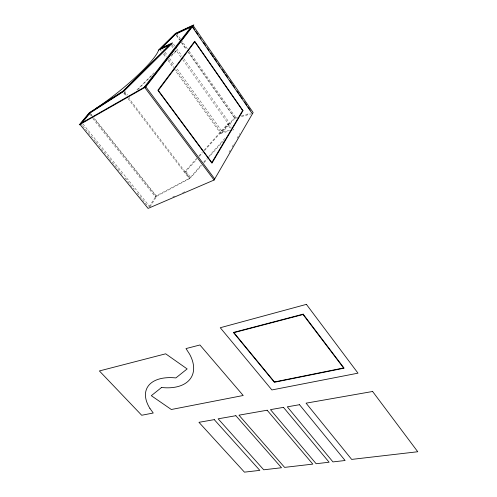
<?xml version="1.0" encoding="UTF-8"?>
<svg xmlns="http://www.w3.org/2000/svg" width="497" height="497" viewBox="0 0 497 497"><rect width="100%" height="100%" fill="white"/><g stroke="black" fill="none" stroke-linecap="round" stroke-linejoin="round"><path stroke-width="0.37" stroke-dasharray="2.48 1.86" d="M149.175 206.696L155.449 196.93L189.351 178.734L201.049 165.116M92.796 118.528L155.449 196.93L155.884 196.011L190.755 177.628L201.552 165.482M229.03 152.225L230.558 149.56M232.093 146.895L234.398 142.9M237.081 138.234L239.765 133.569M149.982 206.82L156.667 196.39L93.995 117.851M203.615 162.227L206.696 158.76M208.752 156.456L225.706 137.396M204.124 162.587L207.206 159.121M207.721 158.543L223.147 141.191M232.919 130.202L233.876 129.121M196.855 158.263L184.94 171.533L185.946 171.335L196.831 159.195M199.427 156.306L202.534 152.84M204.609 150.523L228.458 123.939L227.421 124.219L230.533 128.593M173.913 68.642L220.6 133.358L234.677 117.659L237.15 116.969M198.924 155.959L202.037 152.492M204.105 150.187L228.384 123.144M137.855 89.547L151.995 75.389M171.03 56.323L176.466 50.874L180.951 57.174M136.899 89.92L154.828 71.972M171.67 55.111L176.534 50.24M155.449 196.93L156.667 196.39M175.472 51.303L176.466 50.874M172.751 197.011L174.888 196.091M182.71 192.724L184.847 191.805M129.698 97.716L128.754 98.077L189.742 177.82M241.517 115.764L250.246 113.347M237.678 117.609L234.764 118.41L188.4 52.626M241.312 116.609L250.761 114.006M229.633 130.214L222.557 132.04L176.367 67.834M220.6 133.358L228.937 131.22M80.825 123.461L82.278 125.256M82.763 125.859L93.436 139.042M93.921 139.638L95.381 141.434M95.865 142.036L106.538 155.219M107.023 155.816L108.967 158.214M109.452 158.816L120.125 171.999M120.609 172.596L122.063 174.391M124.977 177.988L134.196 189.376M137.11 192.966L148.268 206.752M82.993 123.977L149.498 206.224M90.491 114.093L92.914 117.13M93.399 117.733L155.884 196.011M88.944 113.707L90.87 116.118M90.622 113.62L92.063 115.434M124.337 90.709L127.462 94.797M185.946 171.335L190.755 177.628M124.293 92.243L126.965 95.741M124.057 92.473L126.735 95.977M184.729 171.769L189.537 178.05M123.809 93.119L126.163 96.201M128.052 98.667L189.351 178.734M161.873 47.693L163.233 49.576M165.041 52.098L167.309 55.242M169.57 58.391L174.553 65.318M163.991 53.142L166.712 56.919M168.526 59.435L173.969 66.996M175.789 69.512L221.606 133.097L235.696 117.373L188.077 49.706M159.86 49.16L161.674 51.676M163.488 54.192L165.756 57.329M168.023 60.472L173.459 68.014M171.434 45.631L173.229 48.153M173.49 44.127L174.832 46.016M176.621 48.532L181.989 56.086M183.778 58.609L231.639 125.971M171.974 44.562L173.77 47.085M182.741 59.69L231.136 127.698M176.423 34.97L179.982 40.021M181.759 42.543L186.655 49.489M188.431 52.011L234.677 117.659M176.36 35.542L179.485 39.971M181.268 42.5L186.17 49.458M176.503 33.262L180.51 38.952M180.951 39.586L187.63 49.073"/><path stroke-width="0.75" d="M161.873 47.693L172.596 42.866L124.337 90.709L89.522 112.881L79.998 124.449L148.075 208.411L214.095 180.026L253.153 112.546L193.128 25.54L175.534 33.709L159.86 49.16L171.527 43.929M144.173 87.298L190.755 27.385L193.128 25.54M252.215 113.608L192.078 26.577L144.782 87.509L214.095 180.026M82.024 122.771L90.137 113.018L88.944 113.707L122.865 91.889L170.533 44.376M158.605 50.079L175.578 33.355L193.861 24.85L145.658 87.012L79.247 124.877L89.429 112.657L123.231 90.895L169.247 45.314L158.605 50.079A59.454 9.94 -38.7 0 1 96.43 108.153L96.412 108.166M160.817 48.737L176.503 33.262M80.825 123.461L145.571 86.497L214.723 178.932M175.472 34.281L192.078 26.577M149.92 408.404L153.244 413.013L141.695 415.262L99.388 370.948L165.675 353.814L187.145 368.929L175.87 377.925A47.178 25.881 25.2 0 0 149.914 408.404M192.749 26.919L194.501 29.46M195.818 31.361L198.011 34.535M199.769 37.076L201.086 38.983M203.279 42.158L205.472 45.333M207.224 47.874L208.976 50.414M210.734 52.955L213.368 56.764M214.679 58.671L216.872 61.845M218.189 63.746L219.947 66.287M222.14 69.462L224.333 72.637M225.644 74.544L227.837 77.718M229.595 80.259L232.229 84.068M233.105 85.341L234.422 87.242M237.05 91.057L238.808 93.591M239.684 94.865L242.312 98.673M244.505 101.848L246.698 105.022M248.015 106.93L250.208 110.104M242.617 110.551L211.828 162.556L158.332 90.442L194.793 41.841L242.617 110.551M242.99 110.669L211.939 163.184L157.853 90.292L194.687 41.251L242.99 110.669M161.55 387.486L151.312 395.693L171.335 409.503L243.207 395.494L199.924 344.98L185.996 348.583L189.55 354.075A49.57 28.671 28 0 1 161.55 387.48M306.407 304.369L220.264 327.728L271.89 389.946L357.995 373.166L306.407 304.369M303.17 314.141L233.385 332.462L274.356 382.268L344.123 368.171L303.17 314.141M303.046 314.526L233.907 332.648L274.456 381.957L343.57 367.966L303.046 314.526M372.613 391.481L306.071 403.166L351.671 459.408L417.753 451.742L372.613 391.481M235.864 415.709L218.146 418.822L263.733 469.802L281.507 467.739L235.864 415.709M267.144 410.224L238.951 415.169L284.601 467.379L312.812 464.111L267.144 410.224M283.464 407.36L270.48 409.64L316.148 463.726L329.113 462.222L283.464 407.36M214.263 419.636L198.955 422.32L244.443 472.15L259.825 470.367L214.263 419.636M299.505 404.701L287.316 406.838L332.947 461.906L345.104 460.502L299.505 404.701"/></g></svg>
